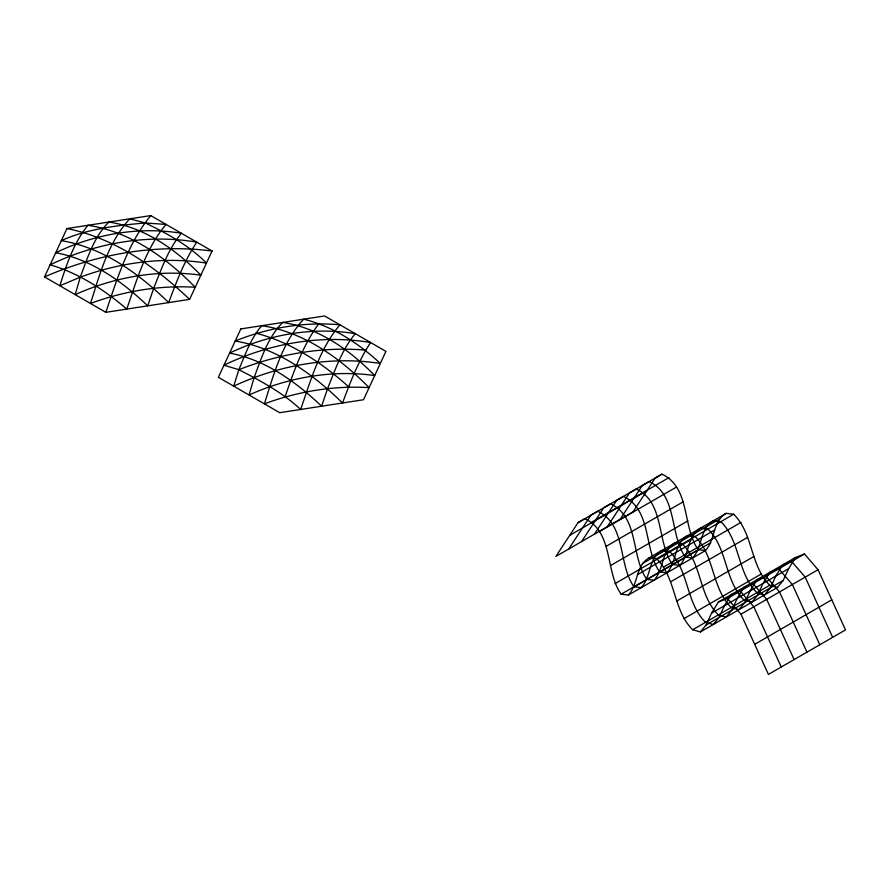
<?xml version="1.0" encoding="UTF-8"?>
<svg xmlns="http://www.w3.org/2000/svg" width="890" height="890" viewBox="0 0 890 890"><rect width="100%" height="100%" fill="white"/><g stroke="black" fill="none" stroke-linecap="round" stroke-linejoin="round"><path stroke-width="1.33" d="M726.162 513.363C712.478 521.262 715.449 539.774 705.503 550.543L698.227 549.709C682.129 527.203 690.696 487.609 661.926 474.159L655.151 478.108L632.968 511.917L555.883 556.417L578.066 522.619L584.841 518.67C613.611 532.109 605.044 571.703 621.142 594.209L628.418 595.043C638.364 584.285 635.393 565.773 649.077 557.863L726.162 513.363L733.694 514.231C753.352 533.455 750.048 565.795 769.761 585.253L777.493 587.422L783.211 580.447L788.662 568.643L795.504 557.485L804.449 553.992L818.055 569.711L845.5 629.909L768.415 674.42L740.97 614.211L727.364 598.503L718.419 601.996L711.577 613.143L706.126 624.958L700.408 631.933L692.676 629.753C672.951 610.295 676.267 577.966 656.609 558.742L649.077 557.863M238.832 369.695L233.703 386.149C279.149 365.078 330.568 355.744 380.33 363.465C358.714 343.318 332.615 326.207 303.657 319.21C282.152 342.439 273.764 374.401 264.375 403.86C297.549 391.533 333.717 385.403 369.105 387.651C339.98 357.947 303.824 331.892 261.771 325.684C250.746 338.278 245.329 354.543 238.832 369.695L223.98 365.2C269.169 343.462 320.912 334.162 370.607 342.528C358.336 361.084 350.282 382.211 342.539 402.992C312.846 373.922 277.068 347.968 235.205 341.015C268.057 327.676 304.569 321.535 339.935 324.817C319.543 348.891 310.777 380.197 300.653 409.467C282.62 392.59 260.681 380.842 238.832 369.695C278.948 353.909 322.425 346.488 365.478 350.104M105.832 312.323C117.224 278.681 127.804 243.493 150.733 215.58L212.065 250.991L189.614 299.363L105.832 312.323L44.5 276.912L66.95 228.541L150.733 215.58M285.189 396.462C293.945 371.074 302.9 345.075 319.121 323.337M568.721 548.997L590.915 515.199L597.691 511.249C626.46 524.688 617.894 564.293 633.98 586.799L641.267 587.634C651.213 576.865 648.231 558.353 661.926 550.443L669.458 551.322C689.116 570.546 685.801 602.886 705.525 622.332L713.257 624.513L718.975 617.538L724.415 605.734L731.269 594.576L740.213 591.082L753.819 606.802L781.264 666.999M581.571 541.587L603.765 507.778L610.54 503.829C639.309 517.279 630.743 556.873 646.83 579.379L654.106 580.213C664.062 569.444 661.081 550.932 674.776 543.034L682.296 543.901C701.965 563.125 698.65 595.466 718.375 614.923L726.106 617.093L731.825 610.117L737.265 598.314L744.118 587.155L753.051 583.662L766.668 599.382L794.114 659.579M594.42 534.167L616.614 500.358L623.378 496.42C652.148 509.859 643.592 549.453 659.679 571.959L666.955 572.793C676.912 562.035 673.93 543.512 687.625 535.613L695.146 536.492C714.815 555.705 711.499 588.045 731.224 607.503L738.956 609.683L744.674 602.697L750.114 590.893L756.967 579.746L765.901 576.242L779.518 591.961L806.952 652.17M607.269 526.747L629.464 492.949L636.228 488.999C664.997 502.438 656.431 542.032 672.529 564.538L679.804 565.373C689.761 554.615 686.78 536.103 700.463 528.193L707.995 529.072C727.664 548.296 724.349 580.625 744.073 600.082L751.794 602.263L757.524 595.288L762.964 583.473L769.817 572.326L778.75 568.832L792.356 584.541L819.801 644.749M620.119 519.326L642.302 485.528L649.077 481.579C677.846 495.018 669.28 534.623 685.378 557.129L692.654 557.963C702.611 547.194 699.629 528.682 713.313 520.772L720.844 521.651C740.502 540.875 737.198 573.216 756.923 592.662L764.644 594.843L770.362 587.867L775.813 576.064L782.666 564.905L791.599 561.412L805.205 577.132L832.651 637.329M578.066 522.619L661.926 474.159M591.917 522.107L669.002 477.596M570.123 535.113L647.208 490.601M599.404 531.553L676.489 487.041M606.146 546.315L683.231 501.804M610.785 565.406L687.87 520.906M642.269 563.67L719.354 519.17M656.609 558.742L733.694 514.231M614.912 583.651L691.997 539.14M637.374 574.684L714.459 530.184M663.918 566.874L741.003 522.374M621.142 594.209L698.227 549.709M633.702 587.189L710.787 542.689M628.418 595.043L705.503 550.543M670.481 581.893L747.567 537.393M676.678 601.073L753.763 556.573M684.021 618.606L761.106 574.095M718.419 601.996L795.504 557.485M727.364 598.503L804.449 553.992M711.577 613.143L788.662 568.643M692.676 629.753L769.761 585.253M706.126 624.958L783.211 580.447M700.408 631.933L777.493 587.422M740.97 614.211L818.055 569.711M754.687 644.316L831.783 599.816M44.5 276.912C97.121 253.973 154.893 243.76 212.065 250.991M66.95 228.541C114.521 238.108 155.027 266.477 189.614 299.363M255.797 333.138C290.93 342.149 321.791 362.686 348.513 386.661M80.256 277.19L75.172 294.623C114.187 277.079 158.298 269.136 200.84 275.177C176.042 249.645 144.758 227.384 108.847 222.066C93.917 236.929 87.509 257.933 80.256 277.19L59.83 285.768C66.472 264.653 73.792 242.692 87.899 225.304C129.951 231.5 166.107 257.566 195.233 287.27C159.844 285.022 123.677 291.152 90.502 303.468C99.891 274.02 108.28 242.058 129.784 218.818L145.248 222.956L166.063 224.436C145.671 248.51 136.904 279.816 126.781 309.086C104.386 289.906 78.632 273.041 50.107 264.82C95.297 243.081 147.039 233.77 196.735 242.136C184.464 260.703 176.409 281.83 168.666 302.6C138.974 273.541 103.196 247.587 61.332 240.634C87.665 228.73 116.757 225.526 145.248 222.956C167.309 233.503 189.136 245.54 206.458 263.084C164.06 256.52 120.339 262.316 80.256 277.19M254.128 377.571L249.033 395.004C288.06 377.471 332.17 369.517 374.712 375.558C349.915 350.037 318.631 327.776 282.709 322.447C267.779 337.321 261.371 358.314 254.128 377.571M153.592 288.538L147.729 305.849C122.064 281.318 91.27 259.29 55.725 252.727C94.362 234.126 138.918 226.194 181.404 233.291C168.054 249.256 161.312 269.503 153.592 288.538M327.464 388.919L321.601 406.229C295.936 381.699 265.142 359.671 229.598 353.108C268.235 334.507 312.779 326.574 355.266 333.672C341.927 349.636 335.185 369.884 327.464 388.919M240.823 328.922L218.373 377.293L279.705 412.704L363.487 399.743L385.937 351.372L324.605 315.961L240.823 328.922"/></g></svg>
